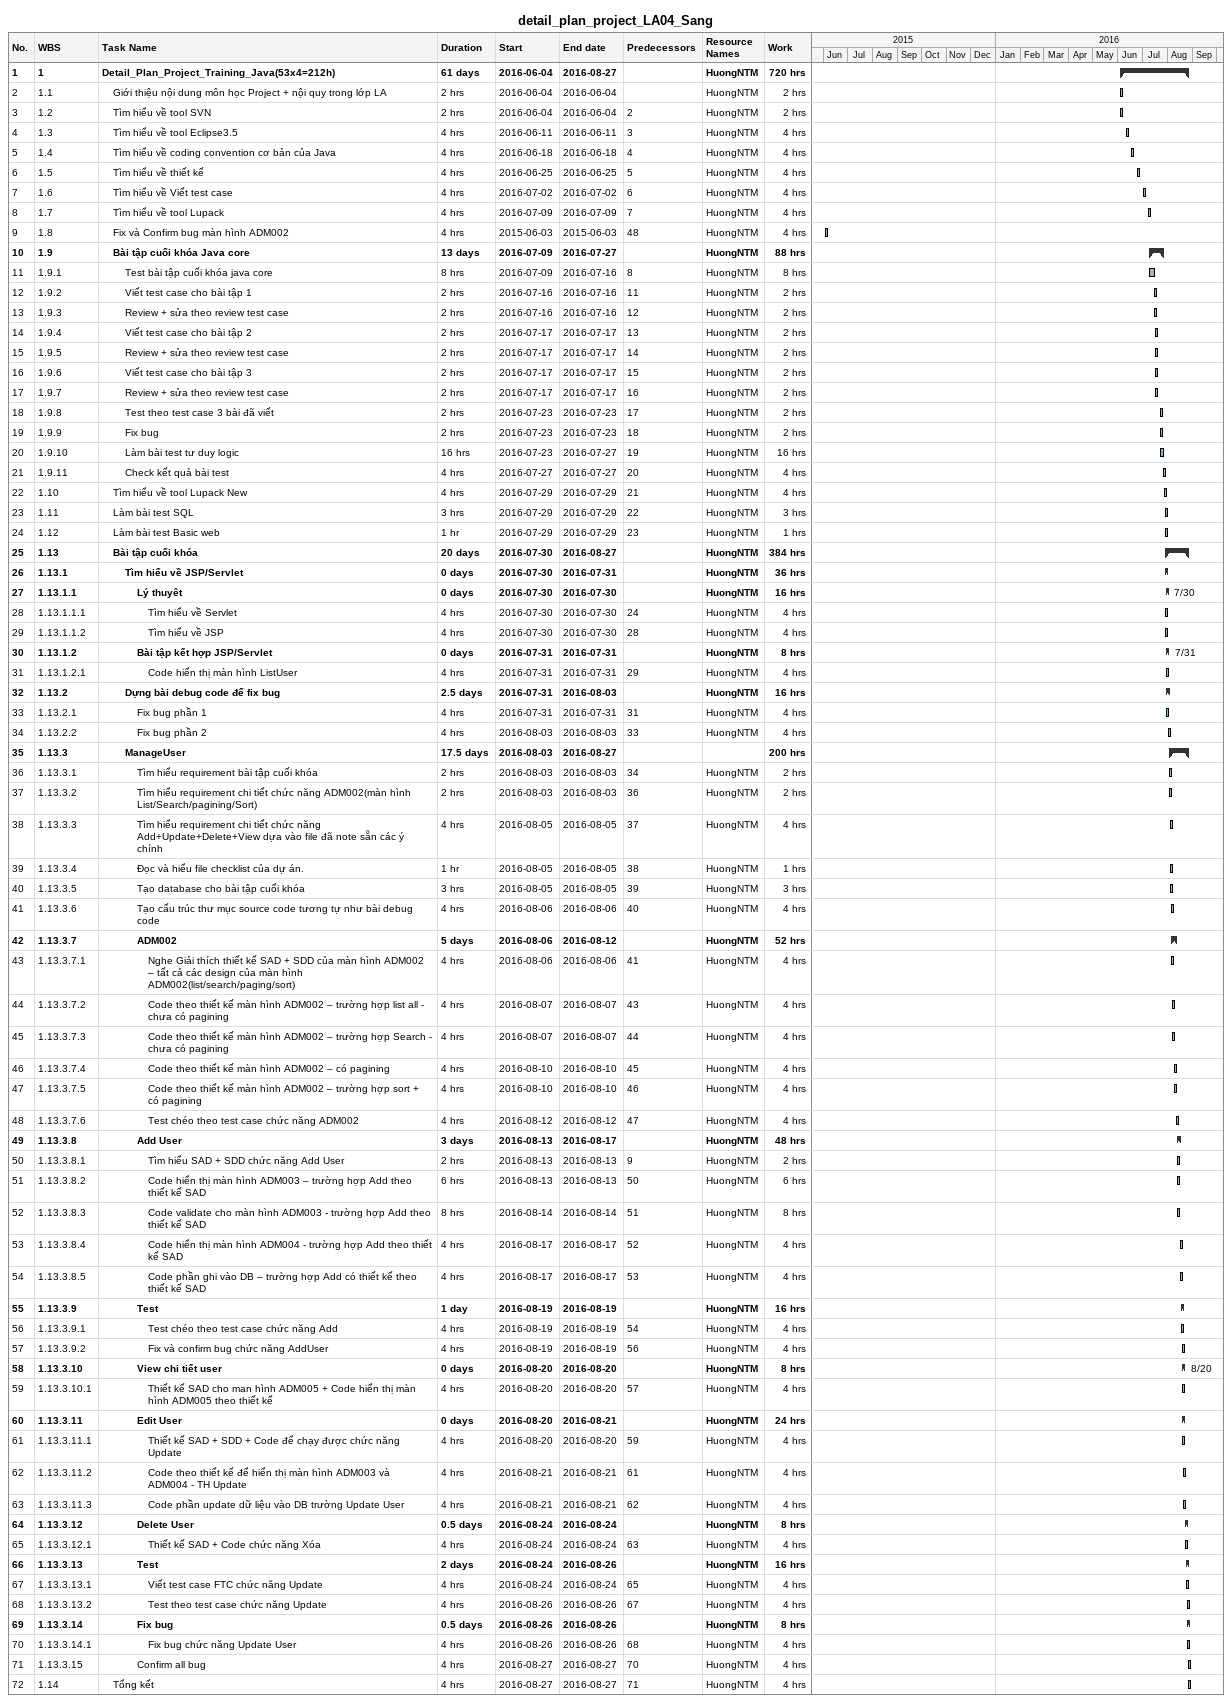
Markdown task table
detail_plan_project_LA04_Sang

| ID | WBS | Task | Duration | Start | Finish | Predecessors | Resources | Work (h) |
|---|---|---|---|---|---|---|---|---|
| 1 | 1 | **Detail_Plan_Project_Training_Java(53x4=212h)** | 61d | 2016-06-04 | 2016-08-27 |  | HuongNTM | 720 |
| 2 | 1.1 | Giới thiệu nội dung môn học Project + nội quy trong lớp LA | 2h | 2016-06-04 | 2016-06-04 |  | HuongNTM | 2 |
| 3 | 1.2 | Tìm hiểu về tool SVN | 2h | 2016-06-04 | 2016-06-04 | 2 | HuongNTM | 2 |
| 4 | 1.3 | Tìm hiểu về tool Eclipse3.5 | 4h | 2016-06-11 | 2016-06-11 | 3 | HuongNTM | 4 |
| 5 | 1.4 | Tìm hiểu về coding convention cơ bản của Java | 4h | 2016-06-18 | 2016-06-18 | 4 | HuongNTM | 4 |
| 6 | 1.5 | Tìm hiểu về thiết kế | 4h | 2016-06-25 | 2016-06-25 | 5 | HuongNTM | 4 |
| 7 | 1.6 | Tìm hiểu về Viết test case | 4h | 2016-07-02 | 2016-07-02 | 6 | HuongNTM | 4 |
| 8 | 1.7 | Tìm hiểu về tool Lupack | 4h | 2016-07-09 | 2016-07-09 | 7 | HuongNTM | 4 |
| 9 | 1.8 | Fix và Confirm bug màn hình ADM002 | 4h | 2015-06-03 | 2015-06-03 | 48 | HuongNTM | 4 |
| 10 | 1.9 | **Bài tập cuối khóa Java core** | 13d | 2016-07-09 | 2016-07-27 |  | HuongNTM | 88 |
| 11 | 1.9.1 | Test bài tập cuối khóa java core | 8h | 2016-07-09 | 2016-07-16 | 8 | HuongNTM | 8 |
| 12 | 1.9.2 | Viết test case cho bài tập 1 | 2h | 2016-07-16 | 2016-07-16 | 11 | HuongNTM | 2 |
| 13 | 1.9.3 | Review + sửa theo review test case | 2h | 2016-07-16 | 2016-07-16 | 12 | HuongNTM | 2 |
| 14 | 1.9.4 | Viết test case cho bài tập 2 | 2h | 2016-07-17 | 2016-07-17 | 13 | HuongNTM | 2 |
| 15 | 1.9.5 | Review + sửa theo review test case | 2h | 2016-07-17 | 2016-07-17 | 14 | HuongNTM | 2 |
| 16 | 1.9.6 | Viết test case cho bài tập 3 | 2h | 2016-07-17 | 2016-07-17 | 15 | HuongNTM | 2 |
| 17 | 1.9.7 | Review + sửa theo review test case | 2h | 2016-07-17 | 2016-07-17 | 16 | HuongNTM | 2 |
| 18 | 1.9.8 | Test theo test case 3 bài đã viết | 2h | 2016-07-23 | 2016-07-23 | 17 | HuongNTM | 2 |
| 19 | 1.9.9 | Fix bug | 2h | 2016-07-23 | 2016-07-23 | 18 | HuongNTM | 2 |
| 20 | 1.9.10 | Làm bài test tư duy logic | 16h | 2016-07-23 | 2016-07-27 | 19 | HuongNTM | 16 |
| 21 | 1.9.11 | Check kết quả bài test | 4h | 2016-07-27 | 2016-07-27 | 20 | HuongNTM | 4 |
| 22 | 1.10 | Tìm hiểu về tool Lupack New | 4h | 2016-07-29 | 2016-07-29 | 21 | HuongNTM | 4 |
| 23 | 1.11 | Làm bài test SQL | 3h | 2016-07-29 | 2016-07-29 | 22 | HuongNTM | 3 |
| 24 | 1.12 | Làm bài test Basic web | 1h | 2016-07-29 | 2016-07-29 | 23 | HuongNTM | 1 |
| 25 | 1.13 | **Bài tập cuối khóa** | 20d | 2016-07-30 | 2016-08-27 |  | HuongNTM | 384 |
| 26 | 1.13.1 | **Tìm hiểu về JSP/Servlet** | 0d | 2016-07-30 | 2016-07-31 |  | HuongNTM | 36 |
| 27 | 1.13.1.1 | **Lý thuyêt** | 0d | 2016-07-30 | 2016-07-30 |  | HuongNTM | 16 |
| 28 | 1.13.1.1.1 | Tìm hiểu về Servlet | 4h | 2016-07-30 | 2016-07-30 | 24 | HuongNTM | 4 |
| 29 | 1.13.1.1.2 | Tìm hiểu về JSP | 4h | 2016-07-30 | 2016-07-30 | 28 | HuongNTM | 4 |
| 30 | 1.13.1.2 | **Bài tập kết hợp JSP/Servlet** | 0d | 2016-07-31 | 2016-07-31 |  | HuongNTM | 8 |
| 31 | 1.13.1.2.1 | Code hiển thị màn hình ListUser | 4h | 2016-07-31 | 2016-07-31 | 29 | HuongNTM | 4 |
| 32 | 1.13.2 | **Dựng bài debug code để fix bug** | 2.5d | 2016-07-31 | 2016-08-03 |  | HuongNTM | 16 |
| 33 | 1.13.2.1 | Fix bug phần 1 | 4h | 2016-07-31 | 2016-07-31 | 31 | HuongNTM | 4 |
| 34 | 1.13.2.2 | Fix bug phần 2 | 4h | 2016-08-03 | 2016-08-03 | 33 | HuongNTM | 4 |
| 35 | 1.13.3 | **ManageUser** | 17.5d | 2016-08-03 | 2016-08-27 |  |  | 200 |
| 36 | 1.13.3.1 | Tìm hiểu requirement bài tập cuối khóa | 2h | 2016-08-03 | 2016-08-03 | 34 | HuongNTM | 2 |
| 37 | 1.13.3.2 | Tìm hiểu requirement chi tiết chức năng ADM002(màn hình List/Search/pagining/Sort) | 2h | 2016-08-03 | 2016-08-03 | 36 | HuongNTM | 2 |
| 38 | 1.13.3.3 | Tìm hiểu requirement chi tiết chức năng Add+Update+Delete+View dựa vào file đã note sẵn các ý chính | 4h | 2016-08-05 | 2016-08-05 | 37 | HuongNTM | 4 |
| 39 | 1.13.3.4 | Đọc và hiểu file checklist của dự án. | 1h | 2016-08-05 | 2016-08-05 | 38 | HuongNTM | 1 |
| 40 | 1.13.3.5 | Tạo database cho bài tập cuối khóa | 3h | 2016-08-05 | 2016-08-05 | 39 | HuongNTM | 3 |
| 41 | 1.13.3.6 | Tạo cấu trúc thư mục source code tương tự như bài debug code | 4h | 2016-08-06 | 2016-08-06 | 40 | HuongNTM | 4 |
| 42 | 1.13.3.7 | **ADM002** | 5d | 2016-08-06 | 2016-08-12 |  | HuongNTM | 52 |
| 43 | 1.13.3.7.1 | Nghe Giải thích thiết kế SAD + SDD của màn hình ADM002 – tất cả các design của màn hình ADM002(list/search/paging/sort) | 4h | 2016-08-06 | 2016-08-06 | 41 | HuongNTM | 4 |
| 44 | 1.13.3.7.2 | Code theo thiết kế màn hình ADM002 – trường hợp list all - chưa có pagining | 4h | 2016-08-07 | 2016-08-07 | 43 | HuongNTM | 4 |
| 45 | 1.13.3.7.3 | Code theo thiết kế màn hình ADM002 – trường hợp Search - chưa có pagining | 4h | 2016-08-07 | 2016-08-07 | 44 | HuongNTM | 4 |
| 46 | 1.13.3.7.4 | Code theo thiết kế màn hình ADM002 – có pagining | 4h | 2016-08-10 | 2016-08-10 | 45 | HuongNTM | 4 |
| 47 | 1.13.3.7.5 | Code theo thiết kế màn hình ADM002 – trường hợp sort + có pagining | 4h | 2016-08-10 | 2016-08-10 | 46 | HuongNTM | 4 |
| 48 | 1.13.3.7.6 | Test chéo theo test case chức năng ADM002 | 4h | 2016-08-12 | 2016-08-12 | 47 | HuongNTM | 4 |
| 49 | 1.13.3.8 | **Add User** | 3d | 2016-08-13 | 2016-08-17 |  | HuongNTM | 48 |
| 50 | 1.13.3.8.1 | Tìm hiểu SAD + SDD chức năng Add User | 2h | 2016-08-13 | 2016-08-13 | 9 | HuongNTM | 2 |
| 51 | 1.13.3.8.2 | Code hiển thị màn hình ADM003 – trường hợp Add theo thiết kế SAD | 6h | 2016-08-13 | 2016-08-13 | 50 | HuongNTM | 6 |
| 52 | 1.13.3.8.3 | Code validate cho màn hình ADM003 - trường hợp Add theo thiết kế SAD | 8h | 2016-08-14 | 2016-08-14 | 51 | HuongNTM | 8 |
| 53 | 1.13.3.8.4 | Code hiển thị màn hình ADM004 - trường hợp Add theo thiết kế SAD | 4h | 2016-08-17 | 2016-08-17 | 52 | HuongNTM | 4 |
| 54 | 1.13.3.8.5 | Code phần ghi vào DB – trường hợp Add có thiết kế theo thiết kế SAD | 4h | 2016-08-17 | 2016-08-17 | 53 | HuongNTM | 4 |
| 55 | 1.13.3.9 | **Test** | 1d | 2016-08-19 | 2016-08-19 |  | HuongNTM | 16 |
| 56 | 1.13.3.9.1 | Test chéo theo test case chức năng Add | 4h | 2016-08-19 | 2016-08-19 | 54 | HuongNTM | 4 |
| 57 | 1.13.3.9.2 | Fix và confirm bug chức năng AddUser | 4h | 2016-08-19 | 2016-08-19 | 56 | HuongNTM | 4 |
| 58 | 1.13.3.10 | **View chi tiết user** | 0d | 2016-08-20 | 2016-08-20 |  | HuongNTM | 8 |
| 59 | 1.13.3.10.1 | Thiết kế SAD cho man hình ADM005 + Code hiển thị màn hình ADM005 theo thiết kế | 4h | 2016-08-20 | 2016-08-20 | 57 | HuongNTM | 4 |
| 60 | 1.13.3.11 | **Edit User** | 0d | 2016-08-20 | 2016-08-21 |  | HuongNTM | 24 |
| 61 | 1.13.3.11.1 | Thiết kế SAD + SDD + Code để chạy được chức năng Update | 4h | 2016-08-20 | 2016-08-20 | 59 | HuongNTM | 4 |
| 62 | 1.13.3.11.2 | Code theo thiết kế để hiển thị màn hình ADM003 và ADM004 - TH Update | 4h | 2016-08-21 | 2016-08-21 | 61 | HuongNTM | 4 |
| 63 | 1.13.3.11.3 | Code phần update dữ liệu vào DB trường Update User | 4h | 2016-08-21 | 2016-08-21 | 62 | HuongNTM | 4 |
| 64 | 1.13.3.12 | **Delete User** | 0.5d | 2016-08-24 | 2016-08-24 |  | HuongNTM | 8 |
| 65 | 1.13.3.12.1 | Thiết kế SAD + Code chức năng Xóa | 4h | 2016-08-24 | 2016-08-24 | 63 | HuongNTM | 4 |
| 66 | 1.13.3.13 | **Test** | 2d | 2016-08-24 | 2016-08-26 |  | HuongNTM | 16 |
| 67 | 1.13.3.13.1 | Viết test case FTC chức năng Update | 4h | 2016-08-24 | 2016-08-24 | 65 | HuongNTM | 4 |
| 68 | 1.13.3.13.2 | Test theo test case chức năng Update | 4h | 2016-08-26 | 2016-08-26 | 67 | HuongNTM | 4 |
| 69 | 1.13.3.14 | **Fix bug** | 0.5d | 2016-08-26 | 2016-08-26 |  | HuongNTM | 8 |
| 70 | 1.13.3.14.1 | Fix bug chức năng Update User | 4h | 2016-08-26 | 2016-08-26 | 68 | HuongNTM | 4 |
| 71 | 1.13.3.15 | Confirm all bug | 4h | 2016-08-27 | 2016-08-27 | 70 | HuongNTM | 4 |
| 72 | 1.14 | Tổng kết | 4h | 2016-08-27 | 2016-08-27 | 71 | HuongNTM | 4 |
